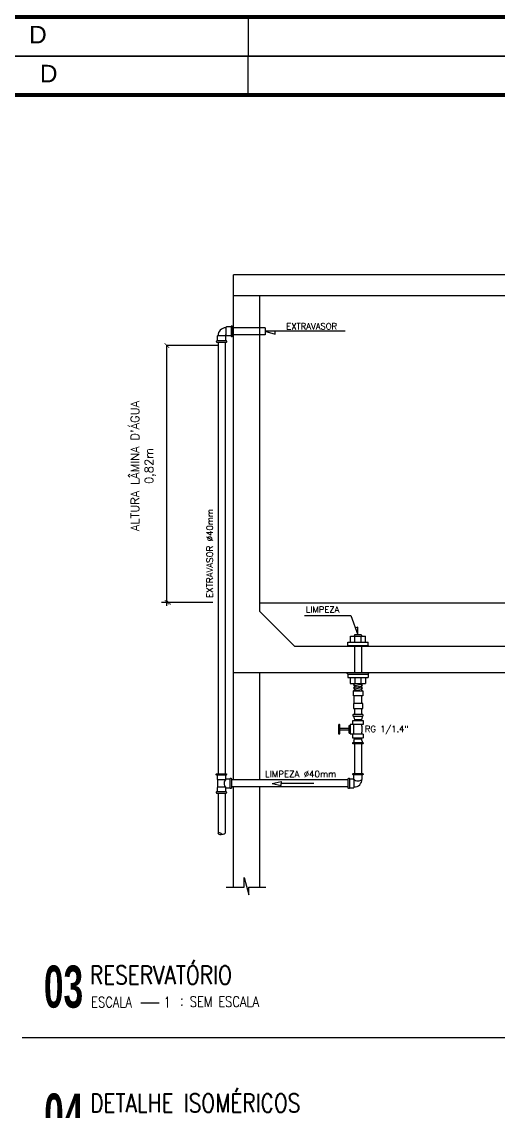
# Model space of a CAD drawing. Header units: millimetres. Extents: x -336 to -33, y -135 to 770.
# Drawn here: x -311.27 to -299.05, y 669.23 to 697.19 of the extents above; entities that cross this region are included whole.
import ezdxf
from ezdxf.enums import TextEntityAlignment as Align

# ---------------------------------------------------------------- set-up
doc = ezdxf.new("R2010")
doc.units = ezdxf.units.MM
doc.header["$LTSCALE"] = 50
doc.header["$MEASUREMENT"] = 0
doc.linetypes.add('HIDDEN', pattern=[0.375, 0.25, -0.125])
doc.layers.get('0').update_dxf_attribs({"linetype": 'CONTINUOUS'})
for name, color, linetype in [('A-PEN-R', 1, 'CONTINUOUS'), ('DETALLHES_HIDRAULICO', 4, 'CONTINUOUS'), ("PRANCHA - PROJETU'S", 7, 'CONTINUOUS'), ('TXT_0', 7, 'CONTINUOUS'), ('TXT_2', 6, 'CONTINUOUS')]:
    doc.layers.add(name, color=color, linetype=linetype)
doc.styles.add('ADITIVOCAD', font='ROMANS.shx')
doc.styles.add('ARIAL', font='arial.ttf', dxfattribs={"height": 2})
doc.styles.add('REG140', font='romans.shx', dxfattribs={"width": 0.8, "height": 0.35})
doc.styles.add('REG80', font='romans.shx', dxfattribs={"width": 0.8, "height": 0.2})
doc.styles.add('SANSSERIF2', font='sanssb__.ttf', dxfattribs={"width": 0.8})

# ---------------------------------------------------------------- blocks, each defined once
blk = doc.blocks.new('ADFSGASDFG')
at = {"layer": "PRANCHA - PROJETU'S", "color": 1}
for p, q in [((360.678, 107.346), (276.578, 107.346)), ((307.178, 106.346), (307.178, 107.346)), ((307.178, 48.946), (307.178, 47.946)), ((307.178, 48.946), (307.178, 47.946)), ((276.578, 47.946), (360.678, 47.946))]:
    blk.add_line(p, q, dxfattribs=at)
at = {"layer": "PRANCHA - PROJETU'S", "color": 4, "const_width": 0.1}
blk.add_lwpolyline([(279.078, 106.346), (359.678, 106.346), (359.678, 48.946), (279.078, 48.946)], close=True, dxfattribs=at)
at = {"layer": "PRANCHA - PROJETU'S", "color": 50, "linetype": 'Continuous', "style": 'ARIAL'}
for p in [(302.065, 106.896), (301.788, 48.496)]:
    blk.add_text('D', height=0.45, dxfattribs=at).set_placement(p, align=Align.MIDDLE)
blk = doc.blocks.new('CRBODADOSÇ')
at = {"layer": "PRANCHA - PROJETU'S", "color": 3}
blk.add_line((164.825, 196.917), (165.288, 196.917), dxfattribs=at)
at = {"layer": "PRANCHA - PROJETU'S", "color": 3, "style": 'REG80', "width": 0.8}
for s, p in [('ESCALA', (163.548, 196.799)), ('1', (165.407, 196.799)), (':', (165.829, 196.842))]:
    blk.add_text(s, height=0.27, dxfattribs=at).set_placement(p)
at = {"layer": "PRANCHA - PROJETU'S", "color": 2, "style": 'REG140', "width": 0.8}
for tag, p in [('PROJETO', (163.521, 198.067)), ('DESENHO', (163.516, 197.395))]:
    blk.add_attdef(tag, p, '', height=0.472, dxfattribs=at)
at = {"layer": "PRANCHA - PROJETU'S", "style": 'SANSSERIF2', "width": 0.6}
blk.add_attdef('00', text='', height=1.08, dxfattribs=at).set_placement((162.84, 196.795), align=Align.CENTER)
at = {"layer": "PRANCHA - PROJETU'S", "color": 3, "style": 'REG80', "width": 0.8}
blk.add_attdef('ESCALA', (166.075, 196.813), '', height=0.27, dxfattribs=at)
blk = doc.blocks.new('_ArchTick')
at = {"color": 0, "linetype": 'ByBlock', "const_width": 0.15}
blk.add_lwpolyline([(-0.5, -0.5), (0.5, 0.5)], dxfattribs=at)

msp = doc.modelspace()

# ---------------------------------------------------------------- linework, layer by layer
at = {"layer": 'A-PEN-R'}
msp.add_line((-311.256, 671.119), (-280.945, 671.119), dxfattribs=at)
at = {"layer": 'DETALLHES_HIDRAULICO'}
for p, q in [((-305.031, 689.337), (-305.869, 689.337)), ((-305.031, 689.337), (-305.031, 689.157)), ((-305.031, 689.157), (-305.869, 689.157)), ((-306.237, 688.967), (-306.237, 677.887)), ((-306.057, 688.967), (-306.057, 677.887)), ((-302.91, 681.269), (-302.388, 681.269)), ((-302.91, 681.18), (-302.91, 681.269)), ((-302.843, 681.418), (-302.454, 681.418)), ((-302.843, 681.269), (-302.843, 681.418)), ((-302.73, 681.466), (-302.749, 681.418)), ((-302.73, 681.466), (-302.568, 681.466)), ((-302.727, 681.269), (-302.727, 681.418)), ((-302.57, 681.269), (-302.57, 681.418)), ((-302.568, 681.466), (-302.548, 681.418)), ((-302.454, 681.269), (-302.454, 681.418)), ((-302.388, 681.18), (-302.388, 681.269)), ((-302.91, 681.18), (-302.936, 681.151)), ((-302.91, 681.18), (-302.388, 681.18)), ((-302.742, 681.151), (-302.742, 680.476)), ((-302.561, 681.151), (-302.561, 680.476)), ((-302.388, 681.18), (-302.36, 681.151)), ((-302.912, 680.447), (-302.939, 680.476)), ((-302.912, 680.447), (-302.39, 680.447)), ((-302.912, 680.447), (-302.39, 680.447)), ((-302.912, 680.447), (-302.912, 680.359)), ((-302.39, 680.447), (-302.362, 680.476)), ((-302.39, 680.447), (-302.39, 680.359)), ((-302.912, 680.359), (-302.39, 680.359)), ((-302.845, 680.359), (-302.845, 680.209)), ((-302.845, 680.209), (-302.456, 680.209)), ((-302.731, 680.206), (-302.76, 680.17)), ((-302.76, 680.17), (-302.571, 680.128)), ((-302.76, 680.17), (-302.731, 680.128)), ((-302.731, 680.128), (-302.76, 680.092)), ((-302.731, 680.206), (-302.541, 680.17)), ((-302.731, 680.128), (-302.541, 680.092)), ((-302.729, 680.359), (-302.729, 680.209)), ((-302.572, 680.359), (-302.572, 680.209)), ((-302.571, 680.206), (-302.541, 680.17)), ((-302.541, 680.17), (-302.571, 680.128)), ((-302.571, 680.128), (-302.541, 680.092)), ((-302.456, 680.359), (-302.456, 680.209)), ((-302.571, 680.05), (-302.76, 680.092)), ((-302.76, 680.092), (-302.731, 680.05)), ((-302.731, 680.05), (-302.76, 680.014)), ((-302.743, 679.694), (-302.743, 679.888)), ((-302.731, 680.05), (-302.561, 680.017)), ((-302.541, 680.092), (-302.571, 680.05)), ((-302.571, 680.05), (-302.541, 680.014)), ((-302.548, 679.694), (-302.548, 679.888)), ((-302.74, 679.559), (-302.74, 679.407)), ((-302.56, 679.559), (-302.56, 679.407)), ((-302.755, 679.339), (-302.755, 679.369)), ((-302.755, 679.339), (-302.74, 679.276)), ((-302.56, 679.285), (-302.741, 679.272)), ((-302.561, 679.274), (-302.741, 679.261)), ((-302.74, 679.459), (-302.74, 679.407)), ((-302.74, 679.276), (-302.74, 679.258)), ((-302.561, 679.264), (-302.642, 679.258)), ((-302.56, 679.459), (-302.56, 679.407)), ((-302.545, 679.339), (-302.56, 679.276)), ((-302.56, 679.276), (-302.56, 679.258)), ((-302.545, 679.339), (-302.545, 679.369)), ((-302.875, 679.051), (-303.115, 679.051)), ((-302.875, 679.009), (-303.115, 679.009)), ((-302.875, 679.129), (-302.845, 679.129)), ((-302.875, 678.931), (-302.875, 679.129)), ((-302.755, 678.91), (-302.755, 679.15)), ((-302.875, 678.931), (-302.845, 678.931)), ((-302.755, 678.721), (-302.74, 678.784)), ((-302.755, 678.721), (-302.755, 678.691)), ((-302.741, 678.775), (-302.56, 678.788)), ((-302.74, 678.796), (-302.659, 678.802)), ((-302.74, 678.784), (-302.74, 678.802)), ((-302.74, 678.785), (-302.56, 678.798)), ((-302.56, 678.784), (-302.56, 678.802)), ((-302.545, 678.721), (-302.56, 678.784)), ((-302.545, 678.721), (-302.545, 678.691)), ((-302.74, 678.653), (-302.74, 677.894)), ((-302.56, 678.653), (-302.56, 677.894)), ((-306.239, 677.543), (-306.239, 677.737)), ((-302.897, 677.73), (-305.895, 677.73)), ((-306.237, 677.392), (-306.237, 676.363)), ((-306.057, 677.392), (-306.057, 676.363)), ((-302.897, 677.55), (-305.895, 677.55))]:
    msp.add_line(p, q, dxfattribs=at)
at = {"layer": 'DETALLHES_HIDRAULICO', "linetype": 'HIDDEN'}
msp.add_line((-293.91, 682.27), (-305.165, 682.27), dxfattribs=at)
at = {"layer": 'DETALLHES_HIDRAULICO'}
for points in [[(-305.901, 689.359), (-306.017, 689.359, 0.414214), (-306.035, 689.341), (-306.035, 689.153, 0.414214), (-306.017, 689.135), (-305.901, 689.135)], [(-306.036, 688.999), (-306.036, 689.115, 0.414214), (-306.054, 689.133), (-306.241, 689.133, 0.414214), (-306.259, 689.115), (-306.259, 688.999)], [(-302.765, 680.021), (-302.526, 680.021, 0.387836)], [(-302.765, 679.56), (-302.526, 679.56, -0.387836)], [(-302.783, 679.15), (-302.783, 679.249, -0.414214), (-302.774, 679.258), (-302.527, 679.258, -0.414214), (-302.518, 679.249), (-302.518, 679.159, -0.414214), (-302.527, 679.15), (-302.845, 679.15), (-302.845, 678.91), (-302.527, 678.91, -0.414214), (-302.518, 678.901), (-302.518, 678.811, -0.414214), (-302.527, 678.802), (-302.774, 678.802, -0.414214), (-302.783, 678.811), (-302.783, 678.91)], [(-302.783, 678.676, -0.414331), (-302.769, 678.691), (-302.531, 678.691, -0.414331), (-302.517, 678.676)], [(-302.517, 678.676), (-302.517, 678.667, -0.414214), (-302.531, 678.653), (-302.769, 678.653, -0.414214), (-302.783, 678.667), (-302.783, 678.676)], [(-306.26, 677.854), (-306.26, 677.755, 0.414214), (-306.242, 677.737), (-306.055, 677.737, 0.414214), (-306.037, 677.755), (-306.037, 677.854)], [(-305.928, 677.751), (-306.036, 677.751, 0.415872), (-306.036, 677.528), (-305.928, 677.528)], [(-302.865, 677.529), (-302.766, 677.529, 0.414214), (-302.748, 677.547), (-302.748, 677.734, 0.414214), (-302.766, 677.752), (-302.865, 677.752)], [(-302.762, 677.862), (-302.762, 677.753, 0.415872), (-302.538, 677.753), (-302.538, 677.862)], [(-306.037, 677.425), (-306.037, 677.523, 0.414214), (-306.055, 677.541), (-306.242, 677.541, 0.414214), (-306.26, 677.523), (-306.26, 677.425)]]:
    msp.add_lwpolyline(points, format="xyb", dxfattribs=at)
for points in [[(-305.901, 689.366), (-305.901, 689.128, 0.414214), (-305.887, 689.114), (-305.883, 689.114, 0.414214), (-305.869, 689.128), (-305.869, 689.366, 0.414214), (-305.883, 689.38), (-305.887, 689.38, 0.414214)], [(-306.281, 688.981, 0.414214), (-306.266, 688.967), (-306.029, 688.967, 0.414214), (-306.014, 688.981), (-306.014, 688.985, 0.414214), (-306.029, 688.999), (-306.266, 688.999, 0.414214), (-306.281, 688.985)], [(-302.783, 679.383, 0.414331), (-302.769, 679.369), (-302.531, 679.369, 0.414331), (-302.517, 679.383), (-302.517, 679.392, 0.414214), (-302.531, 679.407), (-302.769, 679.407, 0.414214), (-302.783, 679.392)], [(-303.145, 678.919, 0.414214), (-303.136, 678.91), (-303.124, 678.91, 0.414214), (-303.115, 678.919), (-303.115, 679.141, 0.414214), (-303.124, 679.15), (-303.136, 679.15, 0.414214), (-303.145, 679.141)], [(-306.282, 677.872, -0.414214), (-306.268, 677.887), (-306.03, 677.887, -0.414214), (-306.015, 677.872), (-306.015, 677.869, -0.414214), (-306.03, 677.854), (-306.268, 677.854, -0.414214), (-306.282, 677.869)], [(-302.783, 677.88, -0.414214), (-302.769, 677.894), (-302.531, 677.894, -0.414214), (-302.517, 677.88), (-302.517, 677.876, -0.414214), (-302.531, 677.862), (-302.769, 677.862, -0.414214), (-302.783, 677.876)], [(-305.91, 677.773, -0.414214), (-305.895, 677.758), (-305.895, 677.521, -0.414214), (-305.91, 677.506), (-305.913, 677.506, -0.414214), (-305.928, 677.521), (-305.928, 677.758, -0.414214), (-305.913, 677.773)], [(-302.883, 677.507, -0.414214), (-302.897, 677.522), (-302.897, 677.759, -0.414214), (-302.883, 677.774), (-302.879, 677.774, -0.414214), (-302.865, 677.759), (-302.865, 677.522, -0.414214), (-302.879, 677.507)], [(-306.282, 677.407, 0.414214), (-306.268, 677.392), (-306.03, 677.392, 0.414214), (-306.015, 677.407), (-306.015, 677.41, 0.414214), (-306.03, 677.425), (-306.268, 677.425, 0.414214), (-306.282, 677.41)]]:
    msp.add_lwpolyline(points, format="xyb", close=True, dxfattribs=at)
for points in [[(-302.526, 680.021), (-302.526, 679.888), (-302.765, 679.888), (-302.765, 680.021)], [(-302.526, 679.56), (-302.526, 679.692), (-302.765, 679.692), (-302.765, 679.56)], [(-304.852, 677.636), (-304.617, 677.686), (-304.617, 677.636)], [(-304.852, 677.636), (-304.617, 677.586), (-304.617, 677.636)], [(-303.78, 677.636), (-304.617, 677.636)], [(-306.032, 674.973), (-305.571, 674.973), (-305.571, 675.223), (-305.446, 674.781), (-305.446, 674.973), (-305.014, 674.973)]]:
    msp.add_lwpolyline(points, dxfattribs=at)
for centre, radius, start, end in [((-306.034, 689.134), 0.203, 90.2943, 180.1783), ((-306.034, 689.134), 0.0231, 92.6862, 181.5328), ((-302.869, 679.03), 0.331, 338.7623, 21.2377), ((-302.736, 677.739), 0.188, 266.3415, 1.8523), ((-306.203, 676.3), 0.0714, 48.236, 119.1391), ((-306.182, 676.391), 0.0626, 206.7055, 311.0513), ((-306.111, 676.404), 0.067, 228.236, 322.4119)]:
    msp.add_arc(centre, radius, start, end, dxfattribs=at)
for points in [[(-302.36, 681.151), (-302.936, 681.151), (-302.388, 681.18), (-302.91, 681.18)], [(-302.362, 680.476), (-302.939, 680.476), (-302.39, 680.447), (-302.912, 680.447)]]:
    msp.add_solid(points, dxfattribs=at)
at = {"layer": 'TXT_0', "linetype": 'ByBlock'}
for p, q in [((-306.24, 688.881), (-307.547, 688.881)), ((-307.547, 682.198), (-307.547, 688.881)), ((-306.373, 682.288), (-307.682, 682.288)), ((-306.373, 682.288), (-307.637, 682.288))]:
    msp.add_line(p, q, dxfattribs=at)
at = {"layer": 'TXT_0'}
for points in [[(-302.975, 689.247), (-305.035, 689.247), (-304.772, 689.172), (-304.772, 689.247)], [(-304.019, 681.953), (-302.836, 681.953), (-302.649, 681.452), (-302.656, 681.653), (-302.716, 681.63)]]:
    msp.add_lwpolyline(points, dxfattribs=at)
at = {"layer": 'TXT_2'}
for p, q in [((-298.052, 690.695), (-305.84, 690.695)), ((-305.84, 690.155), (-305.84, 690.695)), ((-298.052, 690.155), (-305.84, 690.155)), ((-305.84, 680.476), (-305.84, 690.155)), ((-305.165, 682.052), (-305.165, 690.155)), ((-304.264, 681.151), (-305.165, 682.052)), ((-294.811, 681.151), (-304.264, 681.151)), ((-293.235, 680.476), (-305.84, 680.476)), ((-305.84, 677.73), (-305.84, 680.476)), ((-305.165, 677.73), (-305.165, 680.476)), ((-305.84, 674.981), (-305.84, 677.55)), ((-305.165, 674.981), (-305.165, 677.55))]:
    msp.add_line(p, q, dxfattribs=at)

# ---------------------------------------------------------------- block references
at = {"layer": "PRANCHA - PROJETU'S", "color": 1}
for p in [(-612.643, 648.365), (-612.643, 588.965)]:
    msp.add_blockref('ADFSGASDFG', p, dxfattribs=at)
at = {"layer": "PRANCHA - PROJETU'S"}
for p, values in [((-473.038, 475.09), {'ESCALA': 'SEM ESCALA', 'DESENHO': 'RESERVATÓRIO', '00': '03'}), ((-473.031, 471.805), {'ESCALA': '25', 'DESENHO': 'DETALHE ISOMÉRICOS', '00': '04'})]:
    msp.add_blockref('CRBODADOSÇ', p, dxfattribs=at).add_auto_attribs(values)
at = {"layer": 'TXT_0', "linetype": 'ByBlock', "xscale": 0.1170435493299991, "yscale": 0.1170435493299991, "zscale": 0.1170435493301399}
for p, rotation in [((-307.547, 688.881), 90), ((-307.547, 682.288), 270), ((-307.502, 682.288), 90)]:
    msp.add_blockref('_ArchTick', p, dxfattribs=dict(at, rotation=rotation))

# ---------------------------------------------------------------- texts
at = {"layer": 'TXT_0', "style": 'ADITIVOCAD'}
for s, height, p in [('EXTRAVASOR', 0.1576, (-304.488, 689.296)), ('LIMPEZA', 0.1576, (-303.985, 682.026)), ('RG 1/1.4"', 0.1576, (-302.472, 678.96)), ('LIMPEZA %%C40mm', 0.16206, (-305.033, 677.8))]:
    msp.add_text(s, height=height, dxfattribs=at).set_placement(p)
msp.add_text('EXTRAVASOR %%C40mm', height=0.16206, rotation=90, dxfattribs=at).set_placement((-306.367, 682.4))
at = {"layer": 'TXT_0', "linetype": 'ByBlock', "insert": (-308.154, 685.787), "char_height": 0.21608, "attachment_point": 5, "rotation": 90, "style": 'ADITIVOCAD'}
msp.add_mtext("\\A1;ALTURA LÂMINA D'ÁGUA\\P0,82m", dxfattribs=at)

doc.saveas('drawing.dxf')
